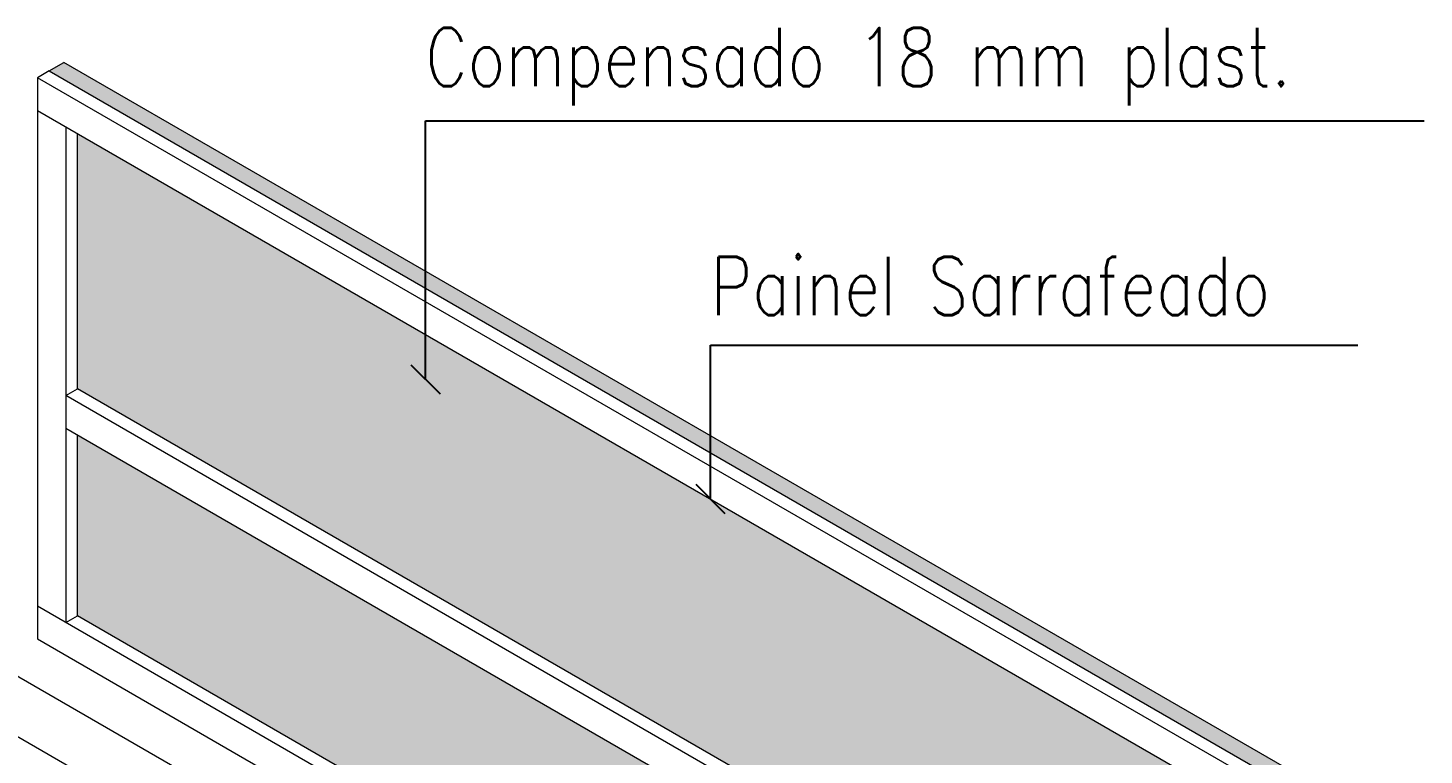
# Model space of a CAD drawing. Extents: x -23436 to 4767, y -4638 to 9755.
# Drawn here: x -14797.7 to -14558.2, y 7946.1 to 8070.8 of the extents above; entities that cross this region are included whole.
import ezdxf
from ezdxf.enums import TextEntityAlignment as Align

# ---------------------------------------------------------------- set-up
doc = ezdxf.new("R2010")
doc.units = 0
doc.layers.get('0').update_dxf_attribs({"lineweight": 13})
for name, color, linetype, lineweight in [('Demarcação 1', 252, 'Continuous', 9), ('Demarcação 2', 254, 'Continuous', 9), ('Madeira', 100, 'Continuous', 13)]:
    doc.layers.add(name, color=color, linetype=linetype, lineweight=lineweight)
doc.styles.add('ROMANS', font='romans.shx')
doc.dimstyles.new('Cota Seção (2x)', dxfattribs={"dimtxt": 7, "dimasz": 5, "dimexe": 3, "dimexo": 3, "dimgap": 2, "dimtad": 3, "dimdec": 1, "dimlfac": 0.5, "dimzin": 12, "dimdsep": 46, "dimtxsty": 'ROMANS', "dimblk": 'ARCHTICK', "dimcen": 0, "dimclrd": 4, "dimclre": 4, "dimclrt": 1, "dimadec": 1, "dimazin": 3, "dimtfac": 1, "dimtdec": 1, "dimtmove": 0, "dimatfit": 3, "dimldrblk": 'OBLIQUE', "dimfxl": 1, "dimtolj": 1, "dimtzin": 12, "dimarcsym": 0})

# ---------------------------------------------------------------- blocks, each defined once
blk = doc.blocks.new('_ArchTick')
at = {"color": 0, "linetype": 'ByBlock', "const_width": 0.15}
blk.add_lwpolyline([(-0.5, -0.5), (0.5, 0.5)], dxfattribs=at)
blk = doc.blocks.new('_OBLIQUE')
at = {"color": 0, "linetype": 'ByBlock', "lineweight": -2}
for p, q in [((-0.5, -0.5), (0.5, 0.5)), ((0, 0), (-1, 0))]:
    blk.add_line(p, q, dxfattribs=at)

msp = doc.modelspace()

# ---------------------------------------------------------------- hatches: boundary and pattern name
at = {"layer": 'Demarcação 1'}
h = msp.add_hatch(color=256, dxfattribs=at)
h.dxf.hatch_style = 1
h.paths.add_polyline_path([(-14588.47648744313, 7944.711326170655), (-14569.38460435099, 7933.688622328164), (-14566.83901993894, 7935.158316173765), (-14791.48684432181, 8064.85879805418), (-14794.03242873398, 8063.389104208503)])
at = {"layer": 'Demarcação 2'}
h = msp.add_hatch(color=256, dxfattribs=at)
h.dxf.hatch_style = 1
h.paths.add_polyline_path([(-14789.18268647282, 8052.679703131682), (-14789.18268647282, 8008.870366740246), (-14578.6592177426, 7887.324585398412), (-14578.6592177426, 7931.133921789864)])
h.paths.add_polyline_path([(-14789.18268647282, 8000.960965663602), (-14789.18268647282, 7969.924157317218), (-14578.6592177426, 7848.378375974966), (-14578.6592177426, 7879.415184321379)])

# ---------------------------------------------------------------- linework, layer by layer
at = {"extrusion": (-1e-16, 0.8164965809277258, 0.577350269189626)}
for p, q in [((-14794.03242873398, 8063.389104208507), (-14791.48684432181, 8064.858798054183)), ((-14566.83901993894, 7935.158316173769), (-14791.48684432181, 8064.858798054183)), ((-14794.03242873398, 8063.389104208507), (-14569.38460435099, 7933.688622328167))]:
    msp.add_line(p, q, dxfattribs=at)
at = {"layer": 'Madeira'}
for p, q in [((-14794.03242873398, 8063.389104208507), (-14796.0324287341, 8062.234403670174)), ((-14571.384604351, 7932.533921789862), (-14796.0324287341, 8062.234403670174)), ((-14796.0324287341, 8062.234403670174), (-14796.0324287341, 8056.634403670168)), ((-14796.0324287341, 8056.634403670168), (-14578.6592177426, 7931.133921789868)), ((-14796.0324287341, 8056.634403670168), (-14796.03242873387, 7965.969456778726)), ((-14791.1826864727, 8053.834403670166), (-14791.1826864727, 7968.769456778729)), ((-14789.18268647282, 8008.87036674025), (-14789.18268647282, 8052.679703131773)), ((-14791.18268647282, 8007.715666201944), (-14789.18268647282, 8008.87036674025)), ((-14578.6592177426, 7885.015184321444), (-14791.18268647282, 8007.715666201944)), ((-14578.6592177426, 7887.324585398415), (-14789.18268647282, 8008.87036674025)), ((-14791.18268647282, 8002.115666201938), (-14578.6592177426, 7879.415184321453)), ((-14789.18268647282, 7969.924157317135), (-14789.18268647282, 8000.960965663606)), ((-14578.6592177426, 7846.068974898331), (-14796.0324287341, 7971.56945677882)), ((-14791.18268647282, 7968.769456778817), (-14789.18268647282, 7969.924157317135)), ((-14578.6592177426, 7848.378375974969), (-14789.18268647282, 7969.924157317222)), ((-14796.0324287341, 7965.969456778814), (-14571.384604351, 7836.268974898168))]:
    msp.add_line(p, q, dxfattribs=at)
at = {"layer": 'Madeira', "extrusion": (-1e-16, 0.8164965809277258, 0.577350269189626)}
for p, q in [((-14681.12247458581, 7891.222140554504), (-14886.67841587679, 8009.899918592337)), ((-14895.58796131981, 8004.755990132504), (-14690.03202002878, 7886.078212094659))]:
    msp.add_line(p, q, dxfattribs=at)

# ---------------------------------------------------------------- texts
at = {"color": 2, "linetype": 'Continuous', "style": 'ROMANS', "width": 0.8}
for s, p in [('Compensado 18 mm plast. ', (-14729.48103126451, 8065.772432914417)), ('Painel Sarrafeado ', (-14680.6274345542, 8026.532873064882))]:
    msp.add_text(s, height=10, dxfattribs=at).set_placement(p, align=Align.MIDDLE_LEFT)

# ---------------------------------------------------------------- leaders
at = {"color": 0}
for points in [[(-14729.48103126451, 8010.514480286822), (-14729.48103126451, 8054.819077693803), (-14558.22191211673, 8054.819077693803)], [(-14680.6274345542, 7990.005299214568), (-14680.6274345542, 8016.3480176005), (-14569.56496626766, 8016.3480176005)]]:
    msp.add_leader(points, dimstyle='Cota Seção (2x)', dxfattribs=at)

doc.saveas('drawing.dxf')
